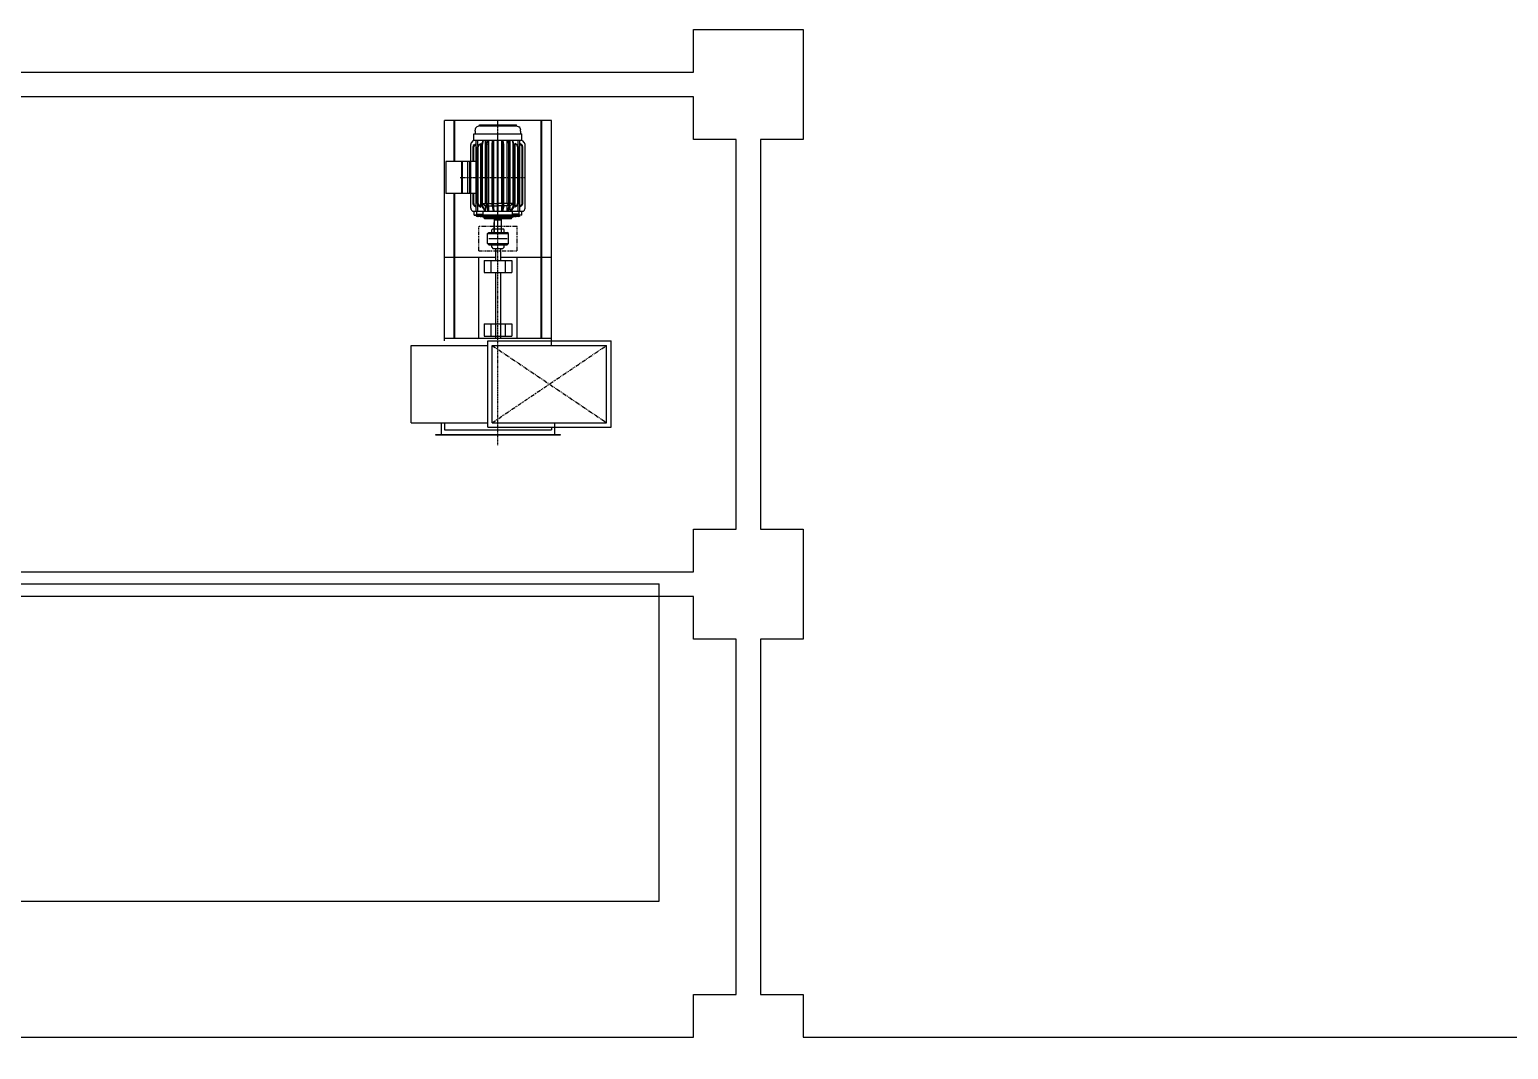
# Model space of a CAD drawing. Extents: x -3450 to 27857, y -1288 to 11880.
# Drawn here: x 13031 to 14243, y 10664 to 11499 of the extents above; entities that cross this region are included whole.
import ezdxf

# ---------------------------------------------------------------- set-up
doc = ezdxf.new("R2010")
doc.units = 0
for name, pattern in [('188K-SM-03-F20-MECH-EQ-Y2257103$0$CENTER', [2, 1.25, -0.25, 0.25, -0.25]), ('188K-SM-03-F20-MECH-EQ-Y2257103$0$CENTER2', [1.125, 0.75, -0.125, 0.125, -0.125]), ('188K-SM-03-F20-MECH-EQ-Y2257103$0$PHANTOM', [63.5, 31.75, -6.35, 6.35, -6.35, 6.35, -6.35])]:
    doc.linetypes.add(name, pattern=pattern)
doc.layers.add('188K-SM-03-F20-MECH-EQ-Y2257103$0$0-CF-AAS-VEX', color=6, linetype='Continuous')
doc.layers.add('X-S-FAB-L20$0$Steel Frame-188K', color=8, linetype='Continuous')

# ---------------------------------------------------------------- blocks, each defined once
blk = doc.blocks.new('X-S-FAB-L20$0$鋼棚_AAS')
at = {"layer": 'X-S-FAB-L20$0$Steel Frame-188K'}
blk.add_lwpolyline([(10170, 2435.9), (10980, 2435.9), (10980, 2470.9), (11070, 2470.9), (11070, 2380.9), (11035, 2380.9), (11035, 2061.6), (11070, 2061.6), (11070, 1971.6), (11035, 1971.6), (11035, 1680.5), (11070, 1680.5), (11070, 1645.5), (11912.2, 1645.5), (11912.2, 1680.5), (12002.2, 1680.5), (12002.2, 1590.5), (11967.2, 1590.5), (11967.2, 930.9), (12002.2, 930.9), (12002.2, 895.9), (12480, 895.9), (12480, 930.9), (12570, 930.9)], dxfattribs=at)
for points in [[(11015, 2380.9), (10980, 2380.9), (10980, 2415.9), (10170, 2415.9), (10170, 2380.9), (10135, 2380.9), (10135, 2026.6), (10980, 2026.6), (10980, 2061.6), (11015, 2061.6)], [(11015, 1971.6), (10980, 1971.6), (10980, 2006.6), (10135, 2006.6), (10135, 1680.5), (10170, 1680.5), (10170, 1645.5), (10980, 1645.5), (10980, 1680.5), (11015, 1680.5)]]:
    blk.add_lwpolyline(points, close=True, dxfattribs=at)
blk = doc.blocks.new('X-S-FAB-L20')
at = {"layer": 'X-S-FAB-L20$0$Steel Frame-188K'}
blk.add_blockref('X-S-FAB-L20$0$鋼棚_AAS', (2595, 9028.1), dxfattribs=at)
blk = doc.blocks.new('188K-SM-03-F20-MECH-EQ-Y2257103$0$VEX-FAN')
at = {"linetype": '188K-SM-03-F20-MECH-EQ-Y2257103$0$CENTER'}
blk.add_line((0, 0), (0, -2589), dxfattribs=at)
at = {"color": 0}
for p, q in [((-464, -183), (-464, -87)), ((464, -183), (464, -87)), ((-438, -2659), (438, -2659))]:
    blk.add_line(p, q, dxfattribs=at)
for p, q in [((84, -145), (-927, -145)), ((-927, -145), (-927, -853)), ((-889, -183), (-889, -815)), ((46, -183), (-889, -183)), ((-438, -145), (-438, -124)), ((438, -124), (-438, -124)), ((46, -183), (46, -815)), ((84, -145), (84, -853)), ((711, -183), (84, -183)), ((438, -183), (438, -124)), ((711, -183), (711, -815)), ((46, -815), (-889, -815)), ((-438, -815), (-438, -2659)), ((711, -815), (84, -815)), ((84, -853), (-927, -853)), ((438, -874), (-438, -874)), ((-359, -874), (-359, -2659)), ((-353, -874), (-353, -2659)), ((-157, -874), (-157, -1539)), ((114, -892), (-114, -892)), ((-114, -993), (-114, -892)), ((-59, -993), (-59, -892)), ((-21, -1412), (-21, -874)), ((21, -1412), (21, -874)), ((59, -993), (59, -892)), ((114, -993), (114, -892)), ((157, -874), (157, -1539)), ((353, -874), (353, -2059)), ((359, -874), (359, -2059)), ((438, -853), (438, -2659)), ((114, -993), (-114, -993)), ((114, -1412), (-114, -1412)), ((-114, -1512), (-114, -1412)), ((-59, -1512), (-59, -1412)), ((59, -1512), (59, -1412)), ((114, -1512), (114, -1412)), ((-21, -1539), (-438, -1539)), ((114, -1512), (-114, -1512)), ((-21, -1610), (-21, -1512)), ((21, -1610), (21, -1512)), ((438, -1539), (21, -1539)), ((-76, -1640), (-86, -1650)), ((-86, -1650), (-86, -1732)), ((86, -1650), (-86, -1650)), ((76, -1640), (-76, -1640)), ((76, -1691), (-76, -1691)), ((-41, -1610), (-51, -1620)), ((-51, -1620), (-51, -1640)), ((41, -1610), (-41, -1610)), ((51, -1620), (41, -1610)), ((51, -1620), (51, -1640)), ((86, -1650), (76, -1640)), ((86, -1650), (86, -1732)), ((-86, -1732), (-76, -1742)), ((86, -1732), (-86, -1732)), ((76, -1742), (-76, -1742)), ((-51, -1742), (-51, -1762)), ((-51, -1762), (-41, -1772)), ((41, -1772), (-41, -1772)), ((-28, -1742), (-28, -1852)), ((27, -1742), (27, -1852)), ((27, -1742), (27, -1742)), ((32, -1742), (27, -1742)), ((32, -1742), (32, -1822)), ((51, -1762), (41, -1772)), ((51, -1742), (51, -1762)), ((86, -1732), (76, -1742)), ((-177, -1874), (-177, -1872)), ((177, -1874), (177, -1872)), ((-174, -2323), (-174, -2059)), ((174, -2059), (427, -2059)), ((234, -2323), (234, -2059)), ((250, -2323), (250, -2059)), ((293, -2323), (293, -2059)), ((299, -2323), (299, -2059)), ((427, -2323), (427, -2059)), ((174, -2323), (427, -2323)), ((353, -2323), (353, -2659)), ((359, -2323), (359, -2659)), ((-186, -2571), (-186, -2550)), ((186, -2571), (186, -2550))]:
    blk.add_line(p, q)
at = {"linetype": '188K-SM-03-F20-MECH-EQ-Y2257103$0$PHANTOM'}
for p, q in [((46, -183), (-889, -815)), ((46, -815), (-889, -183)), ((157, -1591), (-157, -1591)), ((-157, -1591), (-157, -1791)), ((157, -1591), (157, -1791)), ((-157, -1791), (157, -1791))]:
    blk.add_line(p, q, dxfattribs=at)
at = {"color": 1, "linetype": '188K-SM-03-F20-MECH-EQ-Y2257103$0$CENTER2'}
for p, q in [((0, -1689), (0, -2658)), ((0, -1729), (0, -2643)), ((309, -2191), (-227, -2191))]:
    blk.add_line(p, q, dxfattribs=at)
at = {"linetype": 'Continuous'}
for p, q in [((27, -1742), (-28, -1742)), ((-206, -1914), (206, -1914)), ((-195, -1883), (195, -1883)), ((-195, -1883), (-135, -1883)), ((-195, -1883), (-195, -1914)), ((-178, -1914), (-178, -2191)), ((-177, -1872), (177, -1872)), ((-177, -1874), (-177, -1883)), ((-173, -1890), (-120, -1890)), ((-173, -1890), (-173, -1914)), ((-166, -1872), (-166, -1883)), ((-165, -1914), (-165, -1968)), ((-156, -1872), (-156, -1883)), ((-146, -1872), (-146, -1883)), ((-135, -1874), (-135, -1883)), ((-110, -1862), (-131, -1872)), ((-129, -1952), (-106, -1914)), ((-128, -1883), (-128, -1890)), ((-123, -1950), (-101, -1914)), ((-120, -1890), (-120, -1914)), ((-110, -1852), (110, -1852)), ((-110, -1852), (-110, -1862)), ((-110, -1862), (110, -1862)), ((-101, -1914), (-101, -1960)), ((-94, -1952), (-82, -1915)), ((-88, -1953), (-75, -1914)), ((-75, -1914), (-75, -1960)), ((-47, -1957), (-38, -1915)), ((-41, -1958), (-32, -1916)), ((-33, -1915), (-33, -1960)), ((27, -1844), (-28, -1844)), ((-3, -1914), (-3, -2059)), ((-3, -1914), (-3, -2059)), ((3, -1914), (3, -2059)), ((3, -1914), (3, -2059)), ((32, -1822), (27, -1822)), ((41, -1958), (32, -1916)), ((33, -1915), (33, -1960)), ((47, -1957), (38, -1915)), ((75, -1914), (75, -1960)), ((88, -1953), (75, -1914)), ((94, -1952), (82, -1915)), ((123, -1950), (101, -1914)), ((101, -1914), (101, -1960)), ((129, -1952), (106, -1914)), ((110, -1852), (110, -1862)), ((110, -1862), (131, -1872)), ((173, -1890), (120, -1890)), ((120, -1890), (120, -1914)), ((128, -1883), (128, -1890)), ((135, -1874), (135, -1883)), ((195, -1883), (135, -1883)), ((146, -1872), (146, -1883)), ((156, -1872), (156, -1883)), ((165, -1914), (165, -1968)), ((166, -1872), (166, -1883)), ((173, -1890), (173, -1914)), ((177, -1874), (177, -1883)), ((178, -1914), (178, -2323)), ((195, -1883), (195, -1914)), ((-223, -1940), (-223, -2191)), ((-204, -1979), (-204, -2191)), ((-198, -1979), (-198, -2191)), ((-196, -1962), (-178, -1948)), ((-190, -1963), (-178, -1953)), ((-168, -1978), (-168, -2443)), ((-168, -1979), (-168, -2072)), ((-162, -1978), (-162, -2442)), ((-162, -1979), (-162, -2063)), ((-160, -1962), (-141, -1948)), ((-154, -1963), (-141, -1953)), ((-141, -1948), (-141, -2059)), ((-141, -1978), (-141, -2471)), ((-132, -1963), (-132, -2059)), ((-132, -1978), (-132, -2458)), ((-126, -1978), (-101, -1960)), ((-126, -1961), (-126, -2059)), ((-126, -1978), (-126, -2465)), ((-126, -1978), (-95, -1978)), ((-101, -1960), (-95, -1960)), ((-101, -1978), (-101, -2059)), ((-101, -1978), (-101, -2494)), ((-95, -1958), (-95, -2059)), ((-95, -1978), (-95, -2460)), ((-89, -1959), (-89, -2059)), ((-75, -1960), (-89, -1978)), ((-89, -1978), (-89, -2459)), ((-89, -1978), (-47, -1978)), ((-75, -1960), (-47, -1960)), ((-75, -1978), (-75, -2059)), ((-75, -1978), (-75, -2494)), ((-47, -1961), (-47, -2059)), ((-47, -1978), (-47, -2458)), ((-33, -1960), (-41, -1978)), ((-41, -1962), (-41, -2059)), ((-41, -1978), (-41, -2458)), ((-41, -1978), (-3, -1978)), ((-33, -1960), (-3, -1960)), ((-33, -1978), (-33, -2059)), ((-33, -1978), (-33, -2494)), ((-3, -1978), (-3, -2494)), ((33, -1960), (3, -1960)), ((41, -1978), (3, -1978)), ((3, -1978), (3, -2494)), ((33, -1960), (41, -1978)), ((33, -1978), (33, -2059)), ((33, -1978), (33, -2494)), ((41, -1962), (41, -2059)), ((41, -1978), (41, -2458)), ((75, -1960), (47, -1960)), ((47, -1961), (47, -2059)), ((47, -1978), (47, -2458)), ((89, -1978), (47, -1978)), ((75, -1960), (89, -1978)), ((75, -1978), (75, -2059)), ((75, -1978), (75, -2494)), ((89, -1959), (89, -2059)), ((89, -1978), (89, -2459)), ((95, -1958), (95, -2059)), ((101, -1960), (95, -1960)), ((95, -1978), (95, -2460)), ((126, -1978), (95, -1978)), ((126, -1978), (101, -1960)), ((101, -1978), (101, -2059)), ((101, -1978), (101, -2494)), ((126, -1961), (126, -2059)), ((126, -1978), (126, -2465)), ((132, -1963), (132, -2059)), ((132, -1978), (132, -2458)), ((141, -1948), (141, -2059)), ((160, -1962), (141, -1948)), ((154, -1963), (141, -1953)), ((141, -1978), (141, -2471)), ((162, -1978), (162, -2442)), ((162, -1979), (162, -2063)), ((168, -1978), (168, -2443)), ((168, -1979), (168, -2072)), ((196, -1962), (178, -1948)), ((190, -1963), (178, -1953)), ((198, -1979), (198, -2059)), ((204, -1979), (204, -2059)), ((223, -1940), (223, -2462)), ((-223, -2191), (-223, -2462)), ((-204, -2191), (-204, -2443)), ((-198, -2191), (-198, -2442)), ((-178, -2191), (-178, -2494)), ((178, -2323), (178, -2494)), ((198, -2323), (198, -2442)), ((204, -2323), (204, -2443)), ((-197, -2494), (200, -2494)), ((-197, -2494), (-197, -2550)), ((-195, -2460), (-178, -2471)), ((-189, -2459), (-178, -2466)), ((-165, -2453), (-165, -2494)), ((-159, -2460), (-141, -2471)), ((-153, -2459), (-141, -2466)), ((-131, -2464), (-122, -2494)), ((-125, -2471), (-118, -2494)), ((-95, -2463), (-89, -2494)), ((-88, -2463), (-83, -2494)), ((-47, -2460), (-44, -2494)), ((-41, -2460), (-37, -2494)), ((41, -2460), (37, -2494)), ((47, -2460), (44, -2494)), ((88, -2463), (83, -2494)), ((95, -2463), (89, -2494)), ((125, -2471), (118, -2494)), ((131, -2464), (122, -2494)), ((153, -2459), (141, -2466)), ((159, -2460), (141, -2471)), ((165, -2453), (165, -2494)), ((189, -2459), (178, -2466)), ((195, -2460), (178, -2471)), ((197, -2494), (197, -2550)), ((197, -2550), (-197, -2550)), ((-186, -2571), (-186, -2579)), ((-152, -2614), (-172, -2606)), ((152, -2614), (-152, -2614)), ((-152, -2614), (-152, -2622)), ((152, -2622), (-152, -2622)), ((152, -2614), (172, -2606)), ((152, -2614), (152, -2622)), ((186, -2571), (186, -2579))]:
    blk.add_line(p, q, dxfattribs=at)
at = {"color": 7, "linetype": 'Continuous'}
for p, q in [((-217, -1925), (-206, -1914)), ((217, -1925), (206, -1914)), ((-217, -2476), (-200, -2494)), ((217, -2476), (200, -2494))]:
    blk.add_line(p, q, dxfattribs=at)
at = {"color": 0}
blk.add_lwpolyline([(-510, -87), (-510, -81), (510, -81), (510, -87)], close=True, dxfattribs=at)
at = {"color": 7, "linetype": 'Continuous'}
for centre, start, end in [((-202, -1940), 135.0442, 180), ((202, -1940), 0, 44.9558), ((-202, -2462), 180, 224.9558), ((202, -2462), 315.0442, 0)]:
    blk.add_arc(centre, 20.6, start, end, dxfattribs=at)
at = {"linetype": 'Continuous'}
for centre, radius, start, end in [((-172, -1882), 9.42, 54.2123, 120.7267), ((-156, -1899), 26.9, 67.3556, 112.5306), ((-141, -1883), 11.1, 61.7742, 117.2163), ((141, -1883), 11.1, 62.7837, 118.2258), ((156, -1899), 26.9, 67.4694, 112.6444), ((172, -1882), 9.42, 59.2733, 125.7877), ((-184, -1979), 20.6, 128.0356, 180), ((-178, -1979), 20.6, 128.0356, 180), ((-148, -1979), 20.6, 128.0356, 180), ((-141, -1979), 20.6, 128.0356, 180), ((-111, -1963), 20.6, 148.5001, 180), ((-105, -1961), 20.6, 148.5001, 180), ((-74, -1958), 20.6, 161.8832, 180), ((-68, -1959), 20.6, 161.8832, 180), ((-27, -1961), 20.6, 168.3373, 180), ((-21, -1962), 20.6, 168.3373, 180), ((21, -1962), 20.6, 0, 11.6627), ((27, -1961), 20.6, 0, 11.6627), ((68, -1959), 20.6, 0, 18.1168), ((74, -1958), 20.6, 0, 18.1168), ((105, -1961), 20.6, 0, 31.4999), ((111, -1963), 20.6, 0, 31.4999), ((141, -1979), 20.6, 0, 51.9644), ((148, -1979), 20.6, 0, 51.9644), ((178, -1979), 20.6, 0, 51.9644), ((184, -1979), 20.6, 0, 51.9644), ((-184, -2443), 20.6, 180, 236.6902), ((-178, -2442), 20.6, 180, 236.6902), ((-148, -2443), 20.6, 180, 236.6902), ((-141, -2442), 20.6, 180, 236.6902), ((-111, -2458), 20.6, 180, 196.7975), ((-105, -2465), 20.6, 180, 196.7975), ((-74, -2460), 20.6, 180, 190.6883), ((-68, -2459), 20.6, 180, 190.6883), ((-27, -2458), 20.6, 180, 186.1972), ((-21, -2458), 20.6, 180, 186.1972), ((21, -2458), 20.6, 353.8028, 0), ((27, -2458), 20.6, 353.8028, 0), ((68, -2459), 20.6, 349.3117, 0), ((74, -2460), 20.6, 349.3117, 0), ((105, -2465), 20.6, 343.2025, 0), ((111, -2458), 20.6, 343.2025, 0), ((141, -2442), 20.6, 303.3098, 0), ((148, -2443), 20.6, 303.3098, 0), ((178, -2442), 20.6, 303.3098, 0), ((184, -2443), 20.6, 303.3098, 0), ((-153, -2579), 33.7, 180.3269, 235.1549), ((153, -2579), 33.7, 304.8451, 359.6731)]:
    blk.add_arc(centre, radius, start, end, dxfattribs=at)
blk = doc.blocks.new('188K-SM-03-F20-MECH-EQ-Y2257103$0$VEX')
at = {"layer": '188K-SM-03-F20-MECH-EQ-Y2257103$0$0-CF-AAS-VEX'}
for p, q in [((6396.51, 1940), (10951.86, 1939.97)), ((10951.86, 1679.97), (10951.86, 1939.97)), ((6396.51, 1680), (10951.86, 1679.97))]:
    blk.add_line(p, q, dxfattribs=at)
at = {"layer": '188K-SM-03-F20-MECH-EQ-Y2257103$0$0-CF-AAS-VEX', "xscale": 0.1, "yscale": 0.1, "zscale": 0.1, "rotation": 180}
blk.add_blockref('188K-SM-03-F20-MECH-EQ-Y2257103$0$VEX-FAN', (10819.81, 2053.7), dxfattribs=at)
blk = doc.blocks.new('188K-SM-03-F20-MECH-EQ-Y2257103')
at = {"color": 1}
blk.add_blockref('188K-SM-03-F20-MECH-EQ-Y2257103$0$VEX', (2595, 9105), dxfattribs=at)

msp = doc.modelspace()

# ---------------------------------------------------------------- block references
for name in ['X-S-FAB-L20', '188K-SM-03-F20-MECH-EQ-Y2257103']:
    msp.add_blockref(name, (0, 0))

doc.saveas('drawing.dxf')
